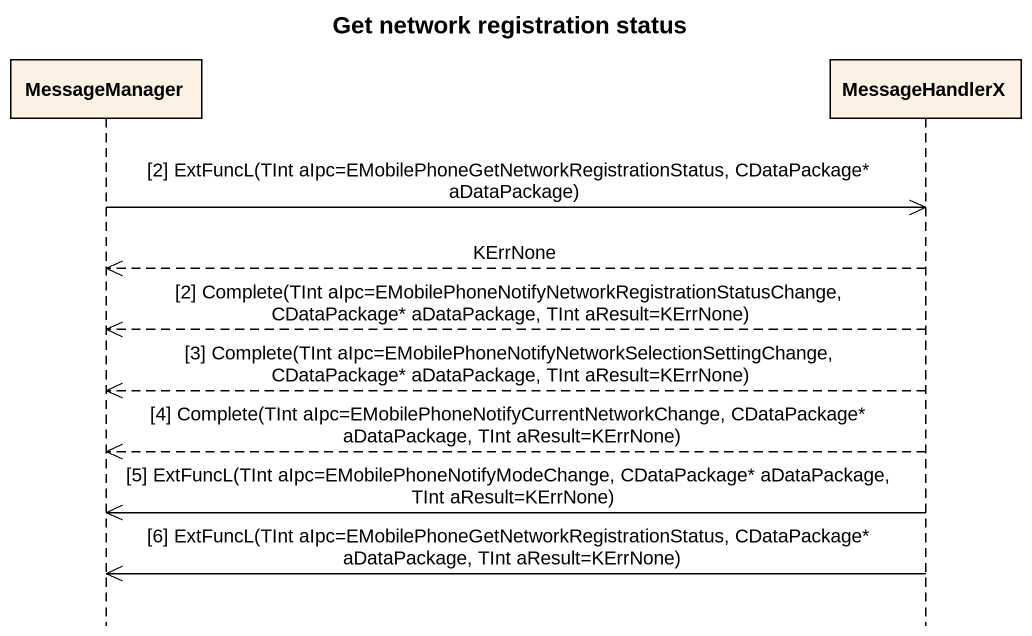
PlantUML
@startuml
title Get network registration status
hide footbox
participant MessageManager
participant MessageHandlerX

MessageManager ->> MessageHandlerX : [2] ExtFuncL(TInt aIpc=EMobilePhoneGetNetworkRegistrationStatus, CDataPackage* aDataPackage)
MessageHandlerX -->> MessageManager : KErrNone
MessageHandlerX -->> MessageManager : [2] Complete(TInt aIpc=EMobilePhoneNotifyNetworkRegistrationStatusChange, CDataPackage* aDataPackage, TInt aResult=KErrNone)
MessageHandlerX -->> MessageManager : [3] Complete(TInt aIpc=EMobilePhoneNotifyNetworkSelectionSettingChange, CDataPackage* aDataPackage, TInt aResult=KErrNone)
MessageHandlerX -->> MessageManager : [4] Complete(TInt aIpc=EMobilePhoneNotifyCurrentNetworkChange, CDataPackage* aDataPackage, TInt aResult=KErrNone)
MessageHandlerX ->> MessageManager : [5] ExtFuncL(TInt aIpc=EMobilePhoneNotifyModeChange, CDataPackage* aDataPackage, TInt aResult=KErrNone)
MessageHandlerX ->> MessageManager : [6] ExtFuncL(TInt aIpc=EMobilePhoneGetNetworkRegistrationStatus, CDataPackage* aDataPackage, TInt aResult=KErrNone)
@enduml
